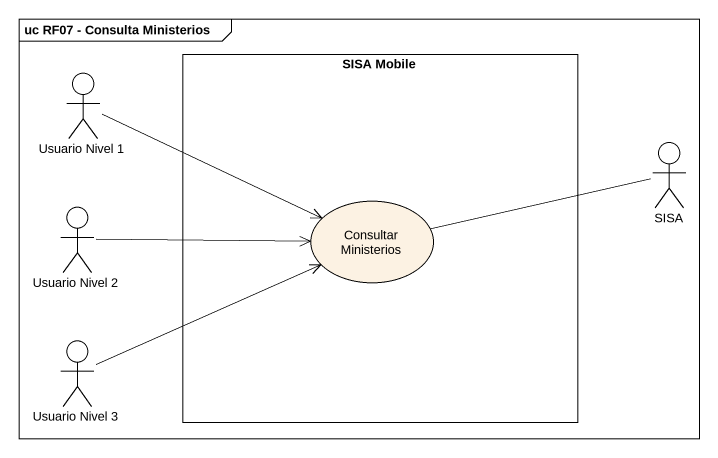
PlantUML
@startuml
mainframe uc RF07 - Consulta Ministerios
actor "Usuario Nivel 1" as Usuario_Nivel_1
rectangle "SISA Mobile" as SISA_Mobile {
  usecase "Consultar Ministerios" as Consultar_Ministerios
}
actor SISA
actor "Usuario Nivel 2" as Usuario_Nivel_2
actor "Usuario Nivel 3" as Usuario_Nivel_3
Usuario_Nivel_1 -right-> Consultar_Ministerios
SISA -left- Consultar_Ministerios
Usuario_Nivel_2 -right-> Consultar_Ministerios
Usuario_Nivel_3 -right-> Consultar_Ministerios
@enduml
